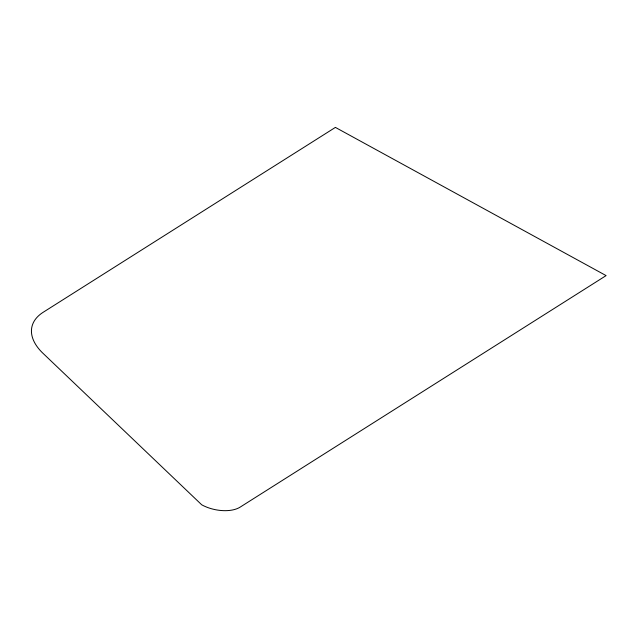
<?xml version="1.0" encoding="UTF-8"?>
<svg xmlns="http://www.w3.org/2000/svg" width="638" height="638" viewBox="0 0 638 638"><rect width="100%" height="100%" fill="white"/><g stroke="black" fill="none" stroke-linecap="round" stroke-linejoin="round"><path stroke-width="0.96" d="M335.397 127.401L43.217 312.253A65.507 35.202 12.5 0 0 42.977 353.293L201.728 504.81A28.072 15.089 12.5 0 0 240.191 507.098L606.1 275.608L335.397 127.401"/></g></svg>
